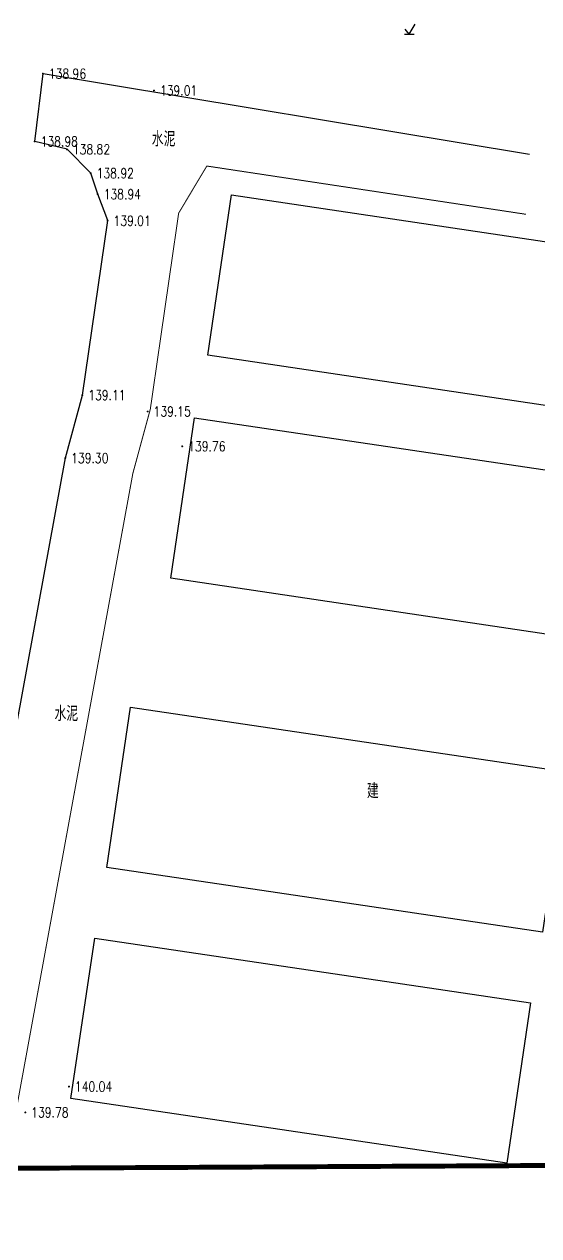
# Model space of a CAD drawing. Extents: x 529262 to 576451, y 2694391 to 2717535.
# Drawn here: x 563004 to 563056.1, y 2710079 to 2710201.6 of the extents above; entities that cross this region are included whole.
import ezdxf
from ezdxf.enums import TextEntityAlignment as Align

# ---------------------------------------------------------------- set-up
doc = ezdxf.new("R2010")
doc.units = 0
for name, color, linetype in [('DLSS', 4, 'Continuous'), ('GCD', 8, 'Continuous'), ('JMD', 8, 'Continuous'), ('ZBTZ', 8, 'Continuous')]:
    doc.layers.add(name, color=color, linetype=linetype)
doc.styles.add('HZ', font='rs.shx', dxfattribs={"width": 0.8, "bigfont": 'hztxt.shx'})

# ---------------------------------------------------------------- blocks, each defined once
blk = doc.blocks.new('GC200')
at = {"linetype": 'Continuous', "const_width": 0.2, "flags": 128}
blk.add_lwpolyline([(-0.1, 0, 1), (0.1, 0, 1)], format="xyb", close=True, dxfattribs=at)
blk = doc.blocks.new('gc123')
at = {"color": 8}
for p, q in [((-1, 0), (1, 0)), ((0, 0), (-0.8, 1)), ((0, 0), (1.2, 2))]:
    blk.add_line(p, q, dxfattribs=at)

msp = doc.modelspace()

# ---------------------------------------------------------------- linework, layer by layer
at = {"const_width": 0.5}
msp.add_lwpolyline([(562682.951, 2710084.137), (562682.741, 2709368.13), (563008.028, 2709368.134), (563008.106, 2709441.395), (563253.916, 2709441.417), (563253.894, 2710087.101), (562682.951, 2710084.137)], dxfattribs=at)
at = {"layer": 'DLSS', "color": 8, "linetype": 'Continuous', "flags": 128}
msp.add_lwpolyline([(562988.996, 2710075.496), (562994.124, 2710085.353), (562996.239, 2710092.402), (563008.199, 2710157.674), (563009.931, 2710164.042), (563012.484, 2710181.691), (563011.487, 2710184.378), (563010.774, 2710186.499), (563008.367, 2710188.917), (563005.109, 2710189.714), (563005.939, 2710196.573), (563055.185, 2710188.406)], dxfattribs=at)
msp.add_lwpolyline([(563038.244, 2709931.223, 0.1, 0.1, 0), (562966.879, 2709942.108, 0, 0, 0), (562946.493, 2709954.771, 0.1, 0.1, 0), (562921.612, 2709972.297, 0.1, 0.1, 0), (562920.992, 2709973.806, 0.1, 0.1, 0), (562920.84, 2709974.648, 0.1, 0.1, 0), (562923.372, 2709996.462, 0.1, 0.1, 0), (562930.327, 2710034.713, 0.1, 0.1, 0), (562935.115, 2710051.174, 0.1, 0.1, 0), (562937.406, 2710055.328, 0.1, 0.1, 0), (562940.268, 2710058.06, 0.1, 0.1, 0), (562943.872, 2710058.762, 0.1, 0.1, 0), (562948.418, 2710058.816, 0.1, 0.1, 0), (562977.709, 2710053.474, 0.1, 0.1, 0), (562985.567, 2710057.081, 0.1, 0.1, 0), (562987.754, 2710059.752, 0.1, 0.1, 0), (562995.112, 2710072.085, 0.1, 0.1, 0), (563000.639, 2710082.708, 0.1, 0.1, 0), (563003.055, 2710090.76, 0.1, 0.1, 0), (563015.031, 2710156.122, 0.1, 0.1, 0), (563016.798, 2710162.617, 0.1, 0.1, 0), (563019.667, 2710182.454, 0.1, 0.1, 0), (563022.516, 2710187.215, 0.1, 0.1, 0), (563054.805, 2710182.334, 0, 0, 0)], format="xyseb", dxfattribs=at)
at = {"layer": 'JMD', "linetype": 'Continuous', "flags": 128}
for points in [[(563025.029, 2710184.295), (563069.139, 2710177.739), (563066.727, 2710161.509), (563022.617, 2710168.065)], [(563021.281, 2710161.733), (563065.391, 2710155.177), (563062.979, 2710138.947), (563018.869, 2710145.503)], [(563014.793, 2710132.466), (563058.902, 2710125.91), (563056.49, 2710109.681), (563012.38, 2710116.237)], [(563011.173, 2710109.098), (563055.283, 2710102.542), (563052.871, 2710086.313), (563008.761, 2710092.869)]]:
    msp.add_lwpolyline(points, close=True, dxfattribs=at)

# ---------------------------------------------------------------- block references
at = {"layer": 'GCD', "color": 3, "linetype": 'Continuous'}
ref = msp.add_blockref('GC200', (563005.927, 2710196.557, 138.962), dxfattribs=dict(at, xscale=0.5, yscale=0.5, zscale=0.5))
ref.add_attrib('height', '138.96', dxfattribs={"linetype": 'Continuous', "height": 1, "style": 'HZ', "width": 0.8}).set_placement((563006.527, 2710196.557, 138.962), align=Align.MIDDLE_LEFT)
ref = msp.add_blockref('GC200', (563017.174, 2710194.857, 139.01), dxfattribs=dict(at, xscale=0.5, yscale=0.5, zscale=0.5))
ref.add_attrib('height', '139.01', dxfattribs={"linetype": 'Continuous', "height": 1, "style": 'HZ', "width": 0.8}).set_placement((563017.774, 2710194.857, 139.01), align=Align.MIDDLE_LEFT)
ref = msp.add_blockref('GC200', (563005.097, 2710189.698, 138.975), dxfattribs=dict(at, xscale=0.5, yscale=0.5, zscale=0.5))
ref.add_attrib('height', '138.98', dxfattribs={"linetype": 'Continuous', "height": 1, "style": 'HZ', "width": 0.8}).set_placement((563005.697, 2710189.698, 138.975), align=Align.MIDDLE_LEFT)
ref = msp.add_blockref('GC200', (563008.355, 2710188.901, 138.816), dxfattribs=dict(at, xscale=0.5, yscale=0.5, zscale=0.5))
ref.add_attrib('height', '138.82', dxfattribs={"linetype": 'Continuous', "height": 1, "style": 'HZ', "width": 0.8}).set_placement((563008.955, 2710188.901, 138.816), align=Align.MIDDLE_LEFT)
ref = msp.add_blockref('GC200', (563010.762, 2710186.483, 138.921), dxfattribs=dict(at, xscale=0.5, yscale=0.5, zscale=0.5))
ref.add_attrib('height', '138.92', dxfattribs={"linetype": 'Continuous', "height": 1, "style": 'HZ', "width": 0.8}).set_placement((563011.362, 2710186.483, 138.921), align=Align.MIDDLE_LEFT)
ref = msp.add_blockref('GC200', (563011.475, 2710184.362, 138.942), dxfattribs=dict(at, xscale=0.5, yscale=0.5, zscale=0.5))
ref.add_attrib('height', '138.94', dxfattribs={"linetype": 'Continuous', "height": 1, "style": 'HZ', "width": 0.8}).set_placement((563012.075, 2710184.362, 138.942), align=Align.MIDDLE_LEFT)
ref = msp.add_blockref('GC200', (563012.472, 2710181.675, 139.006), dxfattribs=dict(at, xscale=0.5, yscale=0.5, zscale=0.5))
ref.add_attrib('height', '139.01', dxfattribs={"linetype": 'Continuous', "height": 1, "style": 'HZ', "width": 0.8}).set_placement((563013.072, 2710181.675, 139.006), align=Align.MIDDLE_LEFT)
ref = msp.add_blockref('GC200', (563009.919, 2710164.026, 139.114), dxfattribs=dict(at, xscale=0.5, yscale=0.5, zscale=0.5))
ref.add_attrib('height', '139.11', dxfattribs={"linetype": 'Continuous', "height": 1, "style": 'HZ', "width": 0.8}).set_placement((563010.519, 2710164.026, 139.114), align=Align.MIDDLE_LEFT)
ref = msp.add_blockref('GC200', (563016.523, 2710162.377, 139.154), dxfattribs=dict(at, xscale=0.5, yscale=0.5, zscale=0.5))
ref.add_attrib('height', '139.15', dxfattribs={"linetype": 'Continuous', "height": 1, "style": 'HZ', "width": 0.8}).set_placement((563017.123, 2710162.377, 139.154), align=Align.MIDDLE_LEFT)
ref = msp.add_blockref('GC200', (563020.03, 2710158.849, 139.756), dxfattribs=dict(at, xscale=0.5, yscale=0.5, zscale=0.5))
ref.add_attrib('height', '139.76', dxfattribs={"linetype": 'Continuous', "height": 1, "style": 'HZ', "width": 0.8}).set_placement((563020.63, 2710158.849, 139.756), align=Align.MIDDLE_LEFT)
ref = msp.add_blockref('GC200', (563008.187, 2710157.658, 139.299), dxfattribs=dict(at, xscale=0.5, yscale=0.5, zscale=0.5))
ref.add_attrib('height', '139.30', dxfattribs={"linetype": 'Continuous', "height": 1, "style": 'HZ', "width": 0.8}).set_placement((563008.787, 2710157.658, 139.299), align=Align.MIDDLE_LEFT)
ref = msp.add_blockref('GC200', (563008.562, 2710094.064, 140.041), dxfattribs=dict(at, xscale=0.5, yscale=0.5, zscale=0.5))
ref.add_attrib('height', '140.04', dxfattribs={"linetype": 'Continuous', "height": 1, "style": 'HZ', "width": 0.8}).set_placement((563009.162, 2710094.064, 140.041), align=Align.MIDDLE_LEFT)
ref = msp.add_blockref('GC200', (563004.148, 2710091.447, 139.777), dxfattribs=dict(at, xscale=0.5, yscale=0.5, zscale=0.5))
ref.add_attrib('height', '139.78', dxfattribs={"linetype": 'Continuous', "height": 1, "style": 'HZ', "width": 0.8}).set_placement((563004.748, 2710091.447, 139.777), align=Align.MIDDLE_LEFT)
at = {"layer": 'ZBTZ', "linetype": 'Continuous', "xscale": 0.5, "yscale": 0.5}
msp.add_blockref('gc123', (563043.005, 2710200.564), dxfattribs=at)

# ---------------------------------------------------------------- texts
at = {"layer": 'DLSS', "color": 8, "linetype": 'Continuous', "style": 'HZ', "width": 0.8}
for p in [(563018.139, 2710190.022), (563008.295, 2710131.872)]:
    msp.add_text('水泥', height=1.5, dxfattribs=at).set_placement(p, align=Align.MIDDLE)
at = {"layer": 'JMD', "linetype": 'Continuous', "style": 'HZ', "width": 0.8}
msp.add_text('建', height=1.5, dxfattribs=at).set_placement((563039.316, 2710124.057), align=Align.MIDDLE)

doc.saveas('drawing.dxf')
